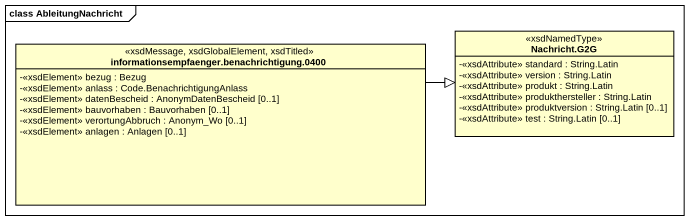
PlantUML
@startuml
mainframe class AbleitungNachricht
hide circle
hide empty members
skinparam classAttributeIconSize 0
class "Nachricht.G2G" as Nachricht_G2G <<xsdNamedType>> {
  -<<xsdAttribute>> standard : String.Latin
  -<<xsdAttribute>> version : String.Latin
  -<<xsdAttribute>> produkt : String.Latin
  -<<xsdAttribute>> produkthersteller : String.Latin
  -<<xsdAttribute>> produktversion : String.Latin [0..1]
  -<<xsdAttribute>> test : String.Latin [0..1]
}
class "informationsempfaenger.benachrichtigung.0400" as informationsempfaenger <<xsdMessage, xsdGlobalElement, xsdTitled>> {
  -<<xsdElement>> bezug : Bezug
  -<<xsdElement>> anlass : Code.BenachrichtigungAnlass
  -<<xsdElement>> datenBescheid : AnonymDatenBescheid [0..1]
  -<<xsdElement>> bauvorhaben : Bauvorhaben [0..1]
  -<<xsdElement>> verortungAbbruch : Anonym_Wo [0..1]
  -<<xsdElement>> anlagen : Anlagen [0..1]
}
informationsempfaenger -right-|> Nachricht_G2G
@enduml
